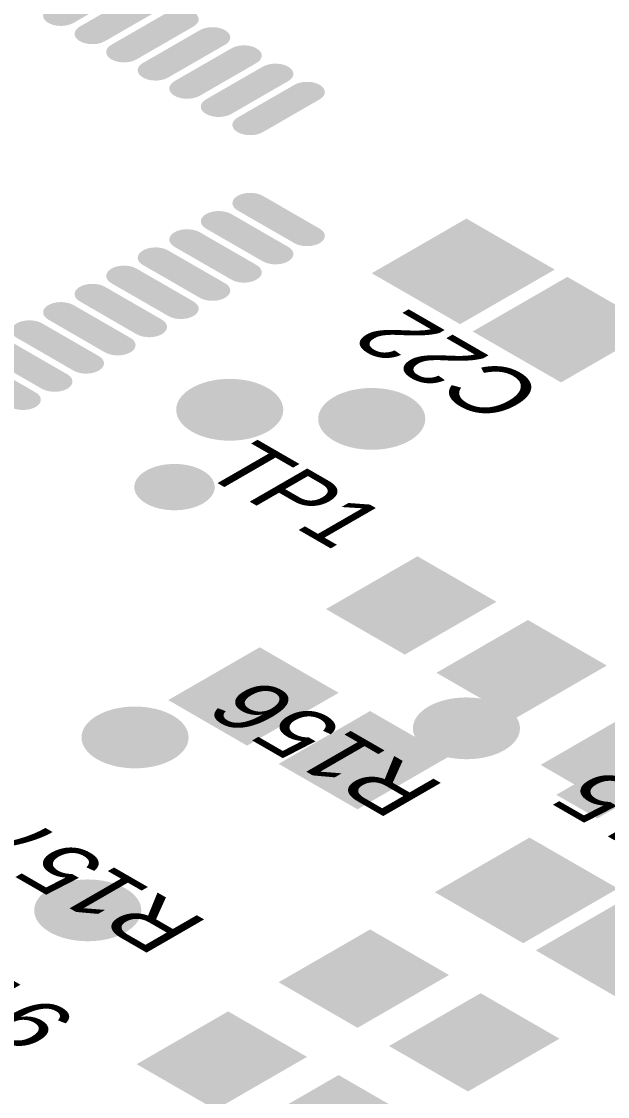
# Model space of a CAD drawing. Header units: millimetres. Extents: x -6 to 177, y -65 to 42.
# Drawn here: x 47.52 to 54.08, y -26.89 to -14.83 of the extents above; entities that cross this region are included whole.
import ezdxf

# ---------------------------------------------------------------- set-up
doc = ezdxf.new("R2010")
doc.units = ezdxf.units.MM
for name, color, linetype, true_color in [('Bottom Layer- Bottom', 7, 'Continuous', 0xffffff), ('Bottom Solder- Bot Mask', 7, 'Continuous', 0xffffff), ('Mechanical 13', 7, 'Continuous', 0xffffff), ('Top Layer- Top', 7, 'Continuous', 0xffffff), ('Top Overlay- Top Silk', 7, 'Continuous', 0xffffff), ('Top Paste- Top Paste', 7, 'Continuous', 0xffffff), ('Top Solder- Top Mask', 7, 'Continuous', 0xffffff), ('Via Holes', 7, 'Continuous', 0xffffff)]:
    doc.layers.add(name, color=color, linetype=linetype, true_color=true_color)
doc.styles.add('Arial', font='')
doc.styles.get('Arial').set_extended_font_data('Arial')

# ---------------------------------------------------------------- blocks, each defined once
blk = doc.blocks.new('CAP_0805_2012_151')
at = {"layer": 'Top Layer- Top', "linetype": 'Continuous', "lineweight": 18}
for points in [[(54.129, -24.556), (53.139, -25.128), (52.22, -24.597), (53.21, -24.025)], [(55.26, -25.209), (54.27, -25.781), (53.351, -25.25), (54.341, -24.679)]]:
    blk.add_hatch(color=7, dxfattribs=at).paths.add_polyline_path(points, flags=0)
at = {"layer": 'Top Paste- Top Paste', "linetype": 'Continuous', "lineweight": 18}
for points in [[(54.129, -24.556), (53.139, -25.128), (52.22, -24.597), (53.21, -24.025)], [(55.26, -25.209), (54.27, -25.781), (53.351, -25.25), (54.341, -24.679)]]:
    blk.add_hatch(color=7, dxfattribs=at).paths.add_polyline_path(points, flags=0)
at = {"layer": 'Top Solder- Top Mask', "linetype": 'Continuous', "lineweight": 18}
for points in [[(54.2, -24.556), (53.139, -25.169), (52.149, -24.597), (53.21, -23.985)], [(55.331, -25.209), (54.27, -25.822), (53.28, -25.25), (54.341, -24.638)]]:
    blk.add_hatch(color=7, dxfattribs=at).paths.add_polyline_path(points, flags=0)
blk = doc.blocks.new('CAP_POL_1411_3528_148')
at = {"layer": 'Mechanical 13', "linetype": 'Continuous', "lineweight": 18}
blk.add_hatch(color=56, dxfattribs=at).paths.add_polyline_path([(53.51, -23.505), (53.97, -23.77), (56.021, -22.586), (55.561, -22.321)], flags=0)
at = {"layer": 'Top Layer- Top', "linetype": 'Continuous', "lineweight": 18}
for points in [[(53.404, -23.17), (54.981, -22.26), (56.254, -22.995), (54.677, -23.905)], [(55.469, -24.362), (57.046, -23.452), (58.319, -24.187), (56.742, -25.097)]]:
    blk.add_hatch(color=7, dxfattribs=at).paths.add_polyline_path(points, flags=0)
at = {"layer": 'Top Paste- Top Paste', "linetype": 'Continuous', "lineweight": 18}
for points in [[(53.404, -23.17), (54.981, -22.26), (56.254, -22.995), (54.677, -23.905)], [(55.469, -24.362), (57.046, -23.452), (58.319, -24.187), (56.742, -25.097)]]:
    blk.add_hatch(color=7, dxfattribs=at).paths.add_polyline_path(points, flags=0)
at = {"layer": 'Top Solder- Top Mask', "linetype": 'Continuous', "lineweight": 18}
for points in [[(53.334, -23.17), (54.981, -22.219), (56.325, -22.995), (54.677, -23.946)], [(55.398, -24.362), (57.046, -23.411), (58.389, -24.187), (56.742, -25.138)]]:
    blk.add_hatch(color=7, dxfattribs=at).paths.add_polyline_path(points, flags=0)
blk = doc.blocks.new('RES_0805_2012_290')
at = {"layer": 'Top Layer- Top', "linetype": 'Continuous', "lineweight": 18}
for points in [[(49.232, -22.443), (50.187, -21.892), (51, -22.362), (50.045, -22.913)], [(50.47, -23.158), (51.424, -22.607), (52.238, -23.076), (51.283, -23.627)]]:
    blk.add_hatch(color=7, dxfattribs=at).paths.add_polyline_path(points, flags=0)
at = {"layer": 'Top Paste- Top Paste', "linetype": 'Continuous', "lineweight": 18}
for points in [[(49.232, -22.443), (50.187, -21.892), (51, -22.362), (50.045, -22.913)], [(50.47, -23.158), (51.424, -22.607), (52.238, -23.076), (51.283, -23.627)]]:
    blk.add_hatch(color=7, dxfattribs=at).paths.add_polyline_path(points, flags=0)
at = {"layer": 'Top Solder- Top Mask', "linetype": 'Continuous', "lineweight": 18}
for points in [[(49.162, -22.443), (50.187, -21.851), (51.071, -22.362), (50.045, -22.954)], [(50.399, -23.158), (51.424, -22.566), (52.308, -23.076), (51.283, -23.668)]]:
    blk.add_hatch(color=7, dxfattribs=at).paths.add_polyline_path(points, flags=0)
blk = doc.blocks.new('RES_0805_2012_331')
at = {"layer": 'Top Layer- Top', "linetype": 'Continuous', "lineweight": 18}
for points in [[(52.768, -21.341), (51.813, -21.892), (51, -21.423), (51.955, -20.872)], [(54.005, -22.056), (53.051, -22.607), (52.238, -22.137), (53.192, -21.586)]]:
    blk.add_hatch(color=7, dxfattribs=at).paths.add_polyline_path(points, flags=0)
at = {"layer": 'Top Paste- Top Paste', "linetype": 'Continuous', "lineweight": 18}
for points in [[(52.768, -21.341), (51.813, -21.892), (51, -21.423), (51.955, -20.872)], [(54.005, -22.056), (53.051, -22.607), (52.238, -22.137), (53.192, -21.586)]]:
    blk.add_hatch(color=7, dxfattribs=at).paths.add_polyline_path(points, flags=0)
at = {"layer": 'Top Solder- Top Mask', "linetype": 'Continuous', "lineweight": 18}
for points in [[(52.839, -21.341), (51.813, -21.933), (50.929, -21.423), (51.955, -20.831)], [(54.076, -22.056), (53.051, -22.648), (52.167, -22.137), (53.192, -21.545)]]:
    blk.add_hatch(color=7, dxfattribs=at).paths.add_polyline_path(points, flags=0)
blk = doc.blocks.new('TP08_P_______215')
at = {"layer": 'Top Layer- Top', "linetype": 'Continuous', "lineweight": 18}
h = blk.add_hatch(color=7, dxfattribs=at)
edge = h.paths.add_edge_path(flags=0)
edge.add_ellipse((49.232, -20.055), major_axis=(-0.4, 0), ratio=0.57735, start_angle=0, end_angle=360)
at = {"layer": 'Top Paste- Top Paste', "linetype": 'Continuous', "lineweight": 18}
h = blk.add_hatch(color=7, dxfattribs=at)
edge = h.paths.add_edge_path(flags=0)
edge.add_ellipse((49.232, -20.055), major_axis=(-0.4, 0), ratio=0.57735, start_angle=0, end_angle=360)
at = {"layer": 'Top Solder- Top Mask', "linetype": 'Continuous', "lineweight": 18}
h = blk.add_hatch(color=7, dxfattribs=at)
edge = h.paths.add_edge_path(flags=0)
edge.add_ellipse((49.232, -20.055), major_axis=(-0.45, 0), ratio=0.57735, start_angle=0, end_angle=360)
blk = doc.blocks.new('CAP_0805_2012_179')
at = {"layer": 'Top Layer- Top', "linetype": 'Continuous', "lineweight": 18}
for points in [[(53.422, -17.616), (52.432, -18.187), (51.513, -17.657), (52.503, -17.085)], [(54.553, -18.269), (53.563, -18.841), (52.644, -18.31), (53.634, -17.738)]]:
    blk.add_hatch(color=7, dxfattribs=at).paths.add_polyline_path(points, flags=0)
at = {"layer": 'Top Paste- Top Paste', "linetype": 'Continuous', "lineweight": 18}
for points in [[(53.422, -17.616), (52.432, -18.187), (51.513, -17.657), (52.503, -17.085)], [(54.553, -18.269), (53.563, -18.841), (52.644, -18.31), (53.634, -17.738)]]:
    blk.add_hatch(color=7, dxfattribs=at).paths.add_polyline_path(points, flags=0)
at = {"layer": 'Top Solder- Top Mask', "linetype": 'Continuous', "lineweight": 18}
for points in [[(53.493, -17.616), (52.432, -18.228), (51.442, -17.657), (52.503, -17.044)], [(54.624, -18.269), (53.563, -18.881), (52.573, -18.31), (53.634, -17.698)]]:
    blk.add_hatch(color=7, dxfattribs=at).paths.add_polyline_path(points, flags=0)
blk = doc.blocks.new('LQFP_48_174')
at = {"layer": 'Top Layer- Top', "linetype": 'Continuous', "lineweight": 18}
h = blk.add_hatch(color=7, dxfattribs=at)
edge = h.paths.add_edge_path(flags=0)
edge.add_ellipse((48.596, -14.401), major_axis=(-0.15, 0), ratio=0.57735, start_angle=135, end_angle=315)
edge.add_line((48.49, -14.34), (47.853, -14.707))
edge.add_ellipse((47.96, -14.768), major_axis=(-0.15, 0), ratio=0.57735, start_angle=315, end_angle=495)
edge.add_line((48.066, -14.83), (48.702, -14.462))
h = blk.add_hatch(color=7, dxfattribs=at)
edge = h.paths.add_edge_path(flags=0)
edge.add_ellipse((48.949, -14.605), major_axis=(-0.15, 0), ratio=0.57735, start_angle=135, end_angle=315)
edge.add_line((48.843, -14.544), (48.207, -14.911))
edge.add_ellipse((48.313, -14.973), major_axis=(-0.15, 0), ratio=0.57735, start_angle=315, end_angle=495)
edge.add_line((48.419, -15.034), (49.056, -14.666))
h = blk.add_hatch(color=7, dxfattribs=at)
edge = h.paths.add_edge_path(flags=0)
edge.add_ellipse((49.303, -14.809), major_axis=(-0.15, 0), ratio=0.57735, start_angle=135, end_angle=315)
edge.add_line((49.197, -14.748), (48.561, -15.115))
edge.add_ellipse((48.667, -15.177), major_axis=(-0.15, 0), ratio=0.57735, start_angle=315, end_angle=495)
edge.add_line((48.773, -15.238), (49.409, -14.87))
h = blk.add_hatch(color=7, dxfattribs=at)
edge = h.paths.add_edge_path(flags=0)
edge.add_ellipse((49.657, -15.013), major_axis=(-0.15, 0), ratio=0.57735, start_angle=135, end_angle=315)
edge.add_line((49.551, -14.952), (48.914, -15.32))
edge.add_ellipse((49.02, -15.381), major_axis=(-0.15, 0), ratio=0.57735, start_angle=315, end_angle=495)
edge.add_line((49.126, -15.442), (49.763, -15.075))
h = blk.add_hatch(color=7, dxfattribs=at)
edge = h.paths.add_edge_path(flags=0)
edge.add_ellipse((50.01, -15.217), major_axis=(-0.15, 0), ratio=0.57735, start_angle=135, end_angle=315)
edge.add_line((49.904, -15.156), (49.268, -15.524))
edge.add_ellipse((49.374, -15.585), major_axis=(-0.15, 0), ratio=0.57735, start_angle=315, end_angle=495)
edge.add_line((49.48, -15.646), (50.116, -15.279))
h = blk.add_hatch(color=7, dxfattribs=at)
edge = h.paths.add_edge_path(flags=0)
edge.add_ellipse((50.364, -15.422), major_axis=(-0.15, 0), ratio=0.57735, start_angle=135, end_angle=315)
edge.add_line((50.258, -15.36), (49.621, -15.728))
edge.add_ellipse((49.727, -15.789), major_axis=(-0.15, 0), ratio=0.57735, start_angle=315, end_angle=495)
edge.add_line((49.833, -15.85), (50.47, -15.483))
h = blk.add_hatch(color=7, dxfattribs=at)
edge = h.paths.add_edge_path(flags=0)
edge.add_ellipse((50.717, -15.626), major_axis=(-0.15, 0), ratio=0.57735, start_angle=135, end_angle=315)
edge.add_line((50.611, -15.564), (49.975, -15.932))
edge.add_ellipse((50.081, -15.993), major_axis=(-0.15, 0), ratio=0.57735, start_angle=315, end_angle=495)
edge.add_line((50.187, -16.054), (50.823, -15.687))
h = blk.add_hatch(color=7, dxfattribs=at)
edge = h.paths.add_edge_path(flags=0)
edge.add_ellipse((50.717, -17.238), major_axis=(-0.15, 0), ratio=0.57735, start_angle=45, end_angle=225)
edge.add_line((50.823, -17.177), (50.187, -16.81))
edge.add_ellipse((50.081, -16.871), major_axis=(-0.15, 0), ratio=0.57735, start_angle=225, end_angle=405)
edge.add_line((49.975, -16.932), (50.611, -17.3))
h = blk.add_hatch(color=7, dxfattribs=at)
edge = h.paths.add_edge_path(flags=0)
edge.add_ellipse((50.364, -17.442), major_axis=(-0.15, 0), ratio=0.57735, start_angle=45, end_angle=225)
edge.add_line((50.47, -17.381), (49.833, -17.014))
edge.add_ellipse((49.727, -17.075), major_axis=(-0.15, 0), ratio=0.57735, start_angle=225, end_angle=405)
edge.add_line((49.621, -17.136), (50.258, -17.504))
h = blk.add_hatch(color=7, dxfattribs=at)
edge = h.paths.add_edge_path(flags=0)
edge.add_ellipse((50.01, -17.647), major_axis=(-0.15, 0), ratio=0.57735, start_angle=45, end_angle=225)
edge.add_line((50.116, -17.585), (49.48, -17.218))
edge.add_ellipse((49.374, -17.279), major_axis=(-0.15, 0), ratio=0.57735, start_angle=225, end_angle=405)
edge.add_line((49.268, -17.34), (49.904, -17.708))
h = blk.add_hatch(color=7, dxfattribs=at)
edge = h.paths.add_edge_path(flags=0)
edge.add_ellipse((49.657, -17.851), major_axis=(-0.15, 0), ratio=0.57735, start_angle=45, end_angle=225)
edge.add_line((49.763, -17.789), (49.126, -17.422))
edge.add_ellipse((49.02, -17.483), major_axis=(-0.15, 0), ratio=0.57735, start_angle=225, end_angle=405)
edge.add_line((48.914, -17.544), (49.551, -17.912))
h = blk.add_hatch(color=7, dxfattribs=at)
edge = h.paths.add_edge_path(flags=0)
edge.add_ellipse((49.303, -18.055), major_axis=(-0.15, 0), ratio=0.57735, start_angle=45, end_angle=225)
edge.add_line((49.409, -17.994), (48.773, -17.626))
edge.add_ellipse((48.667, -17.687), major_axis=(-0.15, 0), ratio=0.57735, start_angle=225, end_angle=405)
edge.add_line((48.561, -17.749), (49.197, -18.116))
h = blk.add_hatch(color=7, dxfattribs=at)
edge = h.paths.add_edge_path(flags=0)
edge.add_ellipse((48.949, -18.259), major_axis=(-0.15, 0), ratio=0.57735, start_angle=45, end_angle=225)
edge.add_line((49.056, -18.198), (48.419, -17.83))
edge.add_ellipse((48.313, -17.891), major_axis=(-0.15, 0), ratio=0.57735, start_angle=225, end_angle=405)
edge.add_line((48.207, -17.953), (48.843, -18.32))
h = blk.add_hatch(color=7, dxfattribs=at)
edge = h.paths.add_edge_path(flags=0)
edge.add_ellipse((48.596, -18.463), major_axis=(-0.15, 0), ratio=0.57735, start_angle=45, end_angle=225)
edge.add_line((48.702, -18.402), (48.066, -18.034))
edge.add_ellipse((47.96, -18.096), major_axis=(-0.15, 0), ratio=0.57735, start_angle=225, end_angle=405)
edge.add_line((47.853, -18.157), (48.49, -18.524))
h = blk.add_hatch(color=7, dxfattribs=at)
edge = h.paths.add_edge_path(flags=0)
edge.add_ellipse((48.242, -18.667), major_axis=(-0.15, 0), ratio=0.57735, start_angle=45, end_angle=225)
edge.add_line((48.348, -18.606), (47.712, -18.238))
edge.add_ellipse((47.606, -18.3), major_axis=(-0.15, 0), ratio=0.57735, start_angle=225, end_angle=405)
edge.add_line((47.5, -18.361), (48.136, -18.728))
h = blk.add_hatch(color=7, dxfattribs=at)
edge = h.paths.add_edge_path(flags=0)
edge.add_ellipse((47.889, -18.871), major_axis=(-0.15, 0), ratio=0.57735, start_angle=45, end_angle=225)
edge.add_line((47.995, -18.81), (47.358, -18.443))
edge.add_ellipse((47.252, -18.504), major_axis=(-0.15, 0), ratio=0.57735, start_angle=225, end_angle=405)
edge.add_line((47.146, -18.565), (47.783, -18.933))
h = blk.add_hatch(color=7, dxfattribs=at)
edge = h.paths.add_edge_path(flags=0)
edge.add_ellipse((47.535, -19.075), major_axis=(-0.15, 0), ratio=0.57735, start_angle=45, end_angle=225)
edge.add_line((47.641, -19.014), (47.005, -18.647))
edge.add_ellipse((46.899, -18.708), major_axis=(-0.15, 0), ratio=0.57735, start_angle=225, end_angle=405)
edge.add_line((46.793, -18.769), (47.429, -19.137))
at = {"layer": 'Top Paste- Top Paste', "linetype": 'Continuous', "lineweight": 18}
h = blk.add_hatch(color=7, dxfattribs=at)
edge = h.paths.add_edge_path(flags=0)
edge.add_ellipse((48.596, -14.401), major_axis=(-0.15, 0), ratio=0.57735, start_angle=135, end_angle=315)
edge.add_line((48.49, -14.34), (47.853, -14.707))
edge.add_ellipse((47.96, -14.768), major_axis=(-0.15, 0), ratio=0.57735, start_angle=315, end_angle=495)
edge.add_line((48.066, -14.83), (48.702, -14.462))
h = blk.add_hatch(color=7, dxfattribs=at)
edge = h.paths.add_edge_path(flags=0)
edge.add_ellipse((48.949, -14.605), major_axis=(-0.15, 0), ratio=0.57735, start_angle=135, end_angle=315)
edge.add_line((48.843, -14.544), (48.207, -14.911))
edge.add_ellipse((48.313, -14.973), major_axis=(-0.15, 0), ratio=0.57735, start_angle=315, end_angle=495)
edge.add_line((48.419, -15.034), (49.056, -14.666))
h = blk.add_hatch(color=7, dxfattribs=at)
edge = h.paths.add_edge_path(flags=0)
edge.add_ellipse((49.303, -14.809), major_axis=(-0.15, 0), ratio=0.57735, start_angle=135, end_angle=315)
edge.add_line((49.197, -14.748), (48.561, -15.115))
edge.add_ellipse((48.667, -15.177), major_axis=(-0.15, 0), ratio=0.57735, start_angle=315, end_angle=495)
edge.add_line((48.773, -15.238), (49.409, -14.87))
h = blk.add_hatch(color=7, dxfattribs=at)
edge = h.paths.add_edge_path(flags=0)
edge.add_ellipse((49.657, -15.013), major_axis=(-0.15, 0), ratio=0.57735, start_angle=135, end_angle=315)
edge.add_line((49.551, -14.952), (48.914, -15.32))
edge.add_ellipse((49.02, -15.381), major_axis=(-0.15, 0), ratio=0.57735, start_angle=315, end_angle=495)
edge.add_line((49.126, -15.442), (49.763, -15.075))
h = blk.add_hatch(color=7, dxfattribs=at)
edge = h.paths.add_edge_path(flags=0)
edge.add_ellipse((50.01, -15.217), major_axis=(-0.15, 0), ratio=0.57735, start_angle=135, end_angle=315)
edge.add_line((49.904, -15.156), (49.268, -15.524))
edge.add_ellipse((49.374, -15.585), major_axis=(-0.15, 0), ratio=0.57735, start_angle=315, end_angle=495)
edge.add_line((49.48, -15.646), (50.116, -15.279))
h = blk.add_hatch(color=7, dxfattribs=at)
edge = h.paths.add_edge_path(flags=0)
edge.add_ellipse((50.364, -15.422), major_axis=(-0.15, 0), ratio=0.57735, start_angle=135, end_angle=315)
edge.add_line((50.258, -15.36), (49.621, -15.728))
edge.add_ellipse((49.727, -15.789), major_axis=(-0.15, 0), ratio=0.57735, start_angle=315, end_angle=495)
edge.add_line((49.833, -15.85), (50.47, -15.483))
h = blk.add_hatch(color=7, dxfattribs=at)
edge = h.paths.add_edge_path(flags=0)
edge.add_ellipse((50.717, -15.626), major_axis=(-0.15, 0), ratio=0.57735, start_angle=135, end_angle=315)
edge.add_line((50.611, -15.564), (49.975, -15.932))
edge.add_ellipse((50.081, -15.993), major_axis=(-0.15, 0), ratio=0.57735, start_angle=315, end_angle=495)
edge.add_line((50.187, -16.054), (50.823, -15.687))
h = blk.add_hatch(color=7, dxfattribs=at)
edge = h.paths.add_edge_path(flags=0)
edge.add_ellipse((50.717, -17.238), major_axis=(-0.15, 0), ratio=0.57735, start_angle=45, end_angle=225)
edge.add_line((50.823, -17.177), (50.187, -16.81))
edge.add_ellipse((50.081, -16.871), major_axis=(-0.15, 0), ratio=0.57735, start_angle=225, end_angle=405)
edge.add_line((49.975, -16.932), (50.611, -17.3))
h = blk.add_hatch(color=7, dxfattribs=at)
edge = h.paths.add_edge_path(flags=0)
edge.add_ellipse((50.364, -17.442), major_axis=(-0.15, 0), ratio=0.57735, start_angle=45, end_angle=225)
edge.add_line((50.47, -17.381), (49.833, -17.014))
edge.add_ellipse((49.727, -17.075), major_axis=(-0.15, 0), ratio=0.57735, start_angle=225, end_angle=405)
edge.add_line((49.621, -17.136), (50.258, -17.504))
h = blk.add_hatch(color=7, dxfattribs=at)
edge = h.paths.add_edge_path(flags=0)
edge.add_ellipse((50.01, -17.647), major_axis=(-0.15, 0), ratio=0.57735, start_angle=45, end_angle=225)
edge.add_line((50.116, -17.585), (49.48, -17.218))
edge.add_ellipse((49.374, -17.279), major_axis=(-0.15, 0), ratio=0.57735, start_angle=225, end_angle=405)
edge.add_line((49.268, -17.34), (49.904, -17.708))
h = blk.add_hatch(color=7, dxfattribs=at)
edge = h.paths.add_edge_path(flags=0)
edge.add_ellipse((49.657, -17.851), major_axis=(-0.15, 0), ratio=0.57735, start_angle=45, end_angle=225)
edge.add_line((49.763, -17.789), (49.126, -17.422))
edge.add_ellipse((49.02, -17.483), major_axis=(-0.15, 0), ratio=0.57735, start_angle=225, end_angle=405)
edge.add_line((48.914, -17.544), (49.551, -17.912))
h = blk.add_hatch(color=7, dxfattribs=at)
edge = h.paths.add_edge_path(flags=0)
edge.add_ellipse((49.303, -18.055), major_axis=(-0.15, 0), ratio=0.57735, start_angle=45, end_angle=225)
edge.add_line((49.409, -17.994), (48.773, -17.626))
edge.add_ellipse((48.667, -17.687), major_axis=(-0.15, 0), ratio=0.57735, start_angle=225, end_angle=405)
edge.add_line((48.561, -17.749), (49.197, -18.116))
h = blk.add_hatch(color=7, dxfattribs=at)
edge = h.paths.add_edge_path(flags=0)
edge.add_ellipse((48.949, -18.259), major_axis=(-0.15, 0), ratio=0.57735, start_angle=45, end_angle=225)
edge.add_line((49.056, -18.198), (48.419, -17.83))
edge.add_ellipse((48.313, -17.891), major_axis=(-0.15, 0), ratio=0.57735, start_angle=225, end_angle=405)
edge.add_line((48.207, -17.953), (48.843, -18.32))
h = blk.add_hatch(color=7, dxfattribs=at)
edge = h.paths.add_edge_path(flags=0)
edge.add_ellipse((48.596, -18.463), major_axis=(-0.15, 0), ratio=0.57735, start_angle=45, end_angle=225)
edge.add_line((48.702, -18.402), (48.066, -18.034))
edge.add_ellipse((47.96, -18.096), major_axis=(-0.15, 0), ratio=0.57735, start_angle=225, end_angle=405)
edge.add_line((47.853, -18.157), (48.49, -18.524))
h = blk.add_hatch(color=7, dxfattribs=at)
edge = h.paths.add_edge_path(flags=0)
edge.add_ellipse((48.242, -18.667), major_axis=(-0.15, 0), ratio=0.57735, start_angle=45, end_angle=225)
edge.add_line((48.348, -18.606), (47.712, -18.238))
edge.add_ellipse((47.606, -18.3), major_axis=(-0.15, 0), ratio=0.57735, start_angle=225, end_angle=405)
edge.add_line((47.5, -18.361), (48.136, -18.728))
h = blk.add_hatch(color=7, dxfattribs=at)
edge = h.paths.add_edge_path(flags=0)
edge.add_ellipse((47.889, -18.871), major_axis=(-0.15, 0), ratio=0.57735, start_angle=45, end_angle=225)
edge.add_line((47.995, -18.81), (47.358, -18.443))
edge.add_ellipse((47.252, -18.504), major_axis=(-0.15, 0), ratio=0.57735, start_angle=225, end_angle=405)
edge.add_line((47.146, -18.565), (47.783, -18.933))
h = blk.add_hatch(color=7, dxfattribs=at)
edge = h.paths.add_edge_path(flags=0)
edge.add_ellipse((47.535, -19.075), major_axis=(-0.15, 0), ratio=0.57735, start_angle=45, end_angle=225)
edge.add_line((47.641, -19.014), (47.005, -18.647))
edge.add_ellipse((46.899, -18.708), major_axis=(-0.15, 0), ratio=0.57735, start_angle=225, end_angle=405)
edge.add_line((46.793, -18.769), (47.429, -19.137))
at = {"layer": 'Top Solder- Top Mask', "linetype": 'Continuous', "lineweight": 18}
h = blk.add_hatch(color=7, dxfattribs=at)
edge = h.paths.add_edge_path(flags=0)
edge.add_ellipse((48.596, -14.401), major_axis=(-0.2, 0), ratio=0.57735, start_angle=135, end_angle=315)
edge.add_line((48.454, -14.319), (47.818, -14.687))
edge.add_ellipse((47.96, -14.768), major_axis=(-0.2, 0), ratio=0.57735, start_angle=315, end_angle=495)
edge.add_line((48.101, -14.85), (48.737, -14.483))
h = blk.add_hatch(color=7, dxfattribs=at)
edge = h.paths.add_edge_path(flags=0)
edge.add_ellipse((48.949, -14.605), major_axis=(-0.2, 0), ratio=0.57735, start_angle=135, end_angle=315)
edge.add_line((48.808, -14.523), (48.172, -14.891))
edge.add_ellipse((48.313, -14.973), major_axis=(-0.2, 0), ratio=0.57735, start_angle=315, end_angle=495)
edge.add_line((48.454, -15.054), (49.091, -14.687))
h = blk.add_hatch(color=7, dxfattribs=at)
edge = h.paths.add_edge_path(flags=0)
edge.add_ellipse((49.303, -14.809), major_axis=(-0.2, 0), ratio=0.57735, start_angle=135, end_angle=315)
edge.add_line((49.162, -14.728), (48.525, -15.095))
edge.add_ellipse((48.667, -15.177), major_axis=(-0.2, 0), ratio=0.57735, start_angle=315, end_angle=495)
edge.add_line((48.808, -15.258), (49.444, -14.891))
h = blk.add_hatch(color=7, dxfattribs=at)
edge = h.paths.add_edge_path(flags=0)
edge.add_ellipse((49.657, -15.013), major_axis=(-0.2, 0), ratio=0.57735, start_angle=135, end_angle=315)
edge.add_line((49.515, -14.932), (48.879, -15.299))
edge.add_ellipse((49.02, -15.381), major_axis=(-0.2, 0), ratio=0.57735, start_angle=315, end_angle=495)
edge.add_line((49.162, -15.462), (49.798, -15.095))
h = blk.add_hatch(color=7, dxfattribs=at)
edge = h.paths.add_edge_path(flags=0)
edge.add_ellipse((50.01, -15.217), major_axis=(-0.2, 0), ratio=0.57735, start_angle=135, end_angle=315)
edge.add_line((49.869, -15.136), (49.232, -15.503))
edge.add_ellipse((49.374, -15.585), major_axis=(-0.2, 0), ratio=0.57735, start_angle=315, end_angle=495)
edge.add_line((49.515, -15.667), (50.152, -15.299))
h = blk.add_hatch(color=7, dxfattribs=at)
edge = h.paths.add_edge_path(flags=0)
edge.add_ellipse((50.364, -15.422), major_axis=(-0.2, 0), ratio=0.57735, start_angle=135, end_angle=315)
edge.add_line((50.222, -15.34), (49.586, -15.707))
edge.add_ellipse((49.727, -15.789), major_axis=(-0.2, 0), ratio=0.57735, start_angle=315, end_angle=495)
edge.add_line((49.869, -15.871), (50.505, -15.503))
h = blk.add_hatch(color=7, dxfattribs=at)
edge = h.paths.add_edge_path(flags=0)
edge.add_ellipse((50.717, -15.626), major_axis=(-0.2, 0), ratio=0.57735, start_angle=135, end_angle=315)
edge.add_line((50.576, -15.544), (49.939, -15.911))
edge.add_ellipse((50.081, -15.993), major_axis=(-0.2, 0), ratio=0.57735, start_angle=315, end_angle=495)
edge.add_line((50.222, -16.075), (50.859, -15.707))
h = blk.add_hatch(color=7, dxfattribs=at)
edge = h.paths.add_edge_path(flags=0)
edge.add_ellipse((50.717, -17.238), major_axis=(-0.2, 0), ratio=0.57735, start_angle=45, end_angle=225)
edge.add_line((50.859, -17.157), (50.222, -16.789))
edge.add_ellipse((50.081, -16.871), major_axis=(-0.2, 0), ratio=0.57735, start_angle=225, end_angle=405)
edge.add_line((49.939, -16.953), (50.576, -17.32))
h = blk.add_hatch(color=7, dxfattribs=at)
edge = h.paths.add_edge_path(flags=0)
edge.add_ellipse((50.364, -17.442), major_axis=(-0.2, 0), ratio=0.57735, start_angle=45, end_angle=225)
edge.add_line((50.505, -17.361), (49.869, -16.993))
edge.add_ellipse((49.727, -17.075), major_axis=(-0.2, 0), ratio=0.57735, start_angle=225, end_angle=405)
edge.add_line((49.586, -17.157), (50.222, -17.524))
h = blk.add_hatch(color=7, dxfattribs=at)
edge = h.paths.add_edge_path(flags=0)
edge.add_ellipse((50.01, -17.647), major_axis=(-0.2, 0), ratio=0.57735, start_angle=45, end_angle=225)
edge.add_line((50.152, -17.565), (49.515, -17.197))
edge.add_ellipse((49.374, -17.279), major_axis=(-0.2, 0), ratio=0.57735, start_angle=225, end_angle=405)
edge.add_line((49.232, -17.361), (49.869, -17.728))
h = blk.add_hatch(color=7, dxfattribs=at)
edge = h.paths.add_edge_path(flags=0)
edge.add_ellipse((49.657, -17.851), major_axis=(-0.2, 0), ratio=0.57735, start_angle=45, end_angle=225)
edge.add_line((49.798, -17.769), (49.162, -17.402))
edge.add_ellipse((49.02, -17.483), major_axis=(-0.2, 0), ratio=0.57735, start_angle=225, end_angle=405)
edge.add_line((48.879, -17.565), (49.515, -17.932))
h = blk.add_hatch(color=7, dxfattribs=at)
edge = h.paths.add_edge_path(flags=0)
edge.add_ellipse((49.303, -18.055), major_axis=(-0.2, 0), ratio=0.57735, start_angle=45, end_angle=225)
edge.add_line((49.444, -17.973), (48.808, -17.606))
edge.add_ellipse((48.667, -17.687), major_axis=(-0.2, 0), ratio=0.57735, start_angle=225, end_angle=405)
edge.add_line((48.525, -17.769), (49.162, -18.136))
h = blk.add_hatch(color=7, dxfattribs=at)
edge = h.paths.add_edge_path(flags=0)
edge.add_ellipse((48.949, -18.259), major_axis=(-0.2, 0), ratio=0.57735, start_angle=45, end_angle=225)
edge.add_line((49.091, -18.177), (48.454, -17.81))
edge.add_ellipse((48.313, -17.891), major_axis=(-0.2, 0), ratio=0.57735, start_angle=225, end_angle=405)
edge.add_line((48.172, -17.973), (48.808, -18.341))
h = blk.add_hatch(color=7, dxfattribs=at)
edge = h.paths.add_edge_path(flags=0)
edge.add_ellipse((48.596, -18.463), major_axis=(-0.2, 0), ratio=0.57735, start_angle=45, end_angle=225)
edge.add_line((48.737, -18.381), (48.101, -18.014))
edge.add_ellipse((47.96, -18.096), major_axis=(-0.2, 0), ratio=0.57735, start_angle=225, end_angle=405)
edge.add_line((47.818, -18.177), (48.454, -18.545))
h = blk.add_hatch(color=7, dxfattribs=at)
edge = h.paths.add_edge_path(flags=0)
edge.add_ellipse((48.242, -18.667), major_axis=(-0.2, 0), ratio=0.57735, start_angle=45, end_angle=225)
edge.add_line((48.384, -18.586), (47.747, -18.218))
edge.add_ellipse((47.606, -18.3), major_axis=(-0.2, 0), ratio=0.57735, start_angle=225, end_angle=405)
edge.add_line((47.465, -18.381), (48.101, -18.749))
h = blk.add_hatch(color=7, dxfattribs=at)
edge = h.paths.add_edge_path(flags=0)
edge.add_ellipse((47.889, -18.871), major_axis=(-0.2, 0), ratio=0.57735, start_angle=45, end_angle=225)
edge.add_line((48.03, -18.79), (47.394, -18.422))
edge.add_ellipse((47.252, -18.504), major_axis=(-0.2, 0), ratio=0.57735, start_angle=225, end_angle=405)
edge.add_line((47.111, -18.586), (47.747, -18.953))
h = blk.add_hatch(color=7, dxfattribs=at)
edge = h.paths.add_edge_path(flags=0)
edge.add_ellipse((47.535, -19.075), major_axis=(-0.2, 0), ratio=0.57735, start_angle=45, end_angle=225)
edge.add_line((47.677, -18.994), (47.04, -18.626))
edge.add_ellipse((46.899, -18.708), major_axis=(-0.2, 0), ratio=0.57735, start_angle=225, end_angle=405)
edge.add_line((46.757, -18.79), (47.394, -19.157))
blk = doc.blocks.new('RES_0805_2012_43')
at = {"layer": 'Top Layer- Top', "linetype": 'Continuous', "lineweight": 18}
for points in [[(50.47, -25.607), (51.424, -25.056), (52.238, -25.526), (51.283, -26.077)], [(51.707, -26.322), (52.662, -25.771), (53.475, -26.24), (52.52, -26.791)]]:
    blk.add_hatch(color=7, dxfattribs=at).paths.add_polyline_path(points, flags=0)
at = {"layer": 'Top Paste- Top Paste', "linetype": 'Continuous', "lineweight": 18}
for points in [[(50.47, -25.607), (51.424, -25.056), (52.238, -25.526), (51.283, -26.077)], [(51.707, -26.322), (52.662, -25.771), (53.475, -26.24), (52.52, -26.791)]]:
    blk.add_hatch(color=7, dxfattribs=at).paths.add_polyline_path(points, flags=0)
at = {"layer": 'Top Solder- Top Mask', "linetype": 'Continuous', "lineweight": 18}
for points in [[(50.399, -25.607), (51.424, -25.015), (52.308, -25.526), (51.283, -26.118)], [(51.636, -26.322), (52.662, -25.73), (53.546, -26.24), (52.52, -26.832)]]:
    blk.add_hatch(color=7, dxfattribs=at).paths.add_polyline_path(points, flags=0)
blk = doc.blocks.new('RES_0805_2012_42')
at = {"layer": 'Top Layer- Top', "linetype": 'Continuous', "lineweight": 18}
for points in [[(48.879, -26.526), (49.833, -25.975), (50.647, -26.444), (49.692, -26.995)], [(50.116, -27.24), (51.071, -26.689), (51.884, -27.159), (50.929, -27.71)]]:
    blk.add_hatch(color=7, dxfattribs=at).paths.add_polyline_path(points, flags=0)
at = {"layer": 'Top Paste- Top Paste', "linetype": 'Continuous', "lineweight": 18}
for points in [[(48.879, -26.526), (49.833, -25.975), (50.647, -26.444), (49.692, -26.995)], [(50.116, -27.24), (51.071, -26.689), (51.884, -27.159), (50.929, -27.71)]]:
    blk.add_hatch(color=7, dxfattribs=at).paths.add_polyline_path(points, flags=0)
at = {"layer": 'Top Solder- Top Mask', "linetype": 'Continuous', "lineweight": 18}
for points in [[(48.808, -26.526), (49.833, -25.934), (50.717, -26.444), (49.692, -27.036)], [(50.045, -27.24), (51.071, -26.648), (51.955, -27.159), (50.929, -27.751)]]:
    blk.add_hatch(color=7, dxfattribs=at).paths.add_polyline_path(points, flags=0)

msp = doc.modelspace()

# ---------------------------------------------------------------- hatches: boundary and pattern name
at = {"layer": 'Bottom Layer- Bottom', "linetype": 'Continuous', "lineweight": 18}
h = msp.add_hatch(color=7, dxfattribs=at)
edge = h.paths.add_edge_path(flags=0)
edge.add_ellipse((49.851, -19.188), major_axis=(-0.55, 0), ratio=0.57735, start_angle=0, end_angle=360)
h = msp.add_hatch(color=7, dxfattribs=at)
edge = h.paths.add_edge_path(flags=0)
edge.add_ellipse((51.442, -19.29), major_axis=(-0.55, 0), ratio=0.57735, start_angle=0, end_angle=360)
h = msp.add_hatch(color=7, dxfattribs=at)
edge = h.paths.add_edge_path(flags=0)
edge.add_ellipse((52.503, -22.76), major_axis=(-0.55, 0), ratio=0.57735, start_angle=0, end_angle=360)
h = msp.add_hatch(color=7, dxfattribs=at)
edge = h.paths.add_edge_path(flags=0)
edge.add_ellipse((48.79, -22.862), major_axis=(-0.55, 0), ratio=0.57735, start_angle=0, end_angle=360)
h = msp.add_hatch(color=7, dxfattribs=at)
edge = h.paths.add_edge_path(flags=0)
edge.add_ellipse((48.26, -24.801), major_axis=(-0.55, 0), ratio=0.57735, start_angle=0, end_angle=360)
at = {"layer": 'Bottom Solder- Bot Mask', "linetype": 'Continuous', "lineweight": 18}
h = msp.add_hatch(color=7, dxfattribs=at)
edge = h.paths.add_edge_path(flags=0)
edge.add_ellipse((49.851, -19.188), major_axis=(-0.6, 0), ratio=0.57735, start_angle=0, end_angle=360)
h = msp.add_hatch(color=7, dxfattribs=at)
edge = h.paths.add_edge_path(flags=0)
edge.add_ellipse((51.442, -19.29), major_axis=(-0.6, 0), ratio=0.57735, start_angle=0, end_angle=360)
h = msp.add_hatch(color=7, dxfattribs=at)
edge = h.paths.add_edge_path(flags=0)
edge.add_ellipse((52.503, -22.76), major_axis=(-0.6, 0), ratio=0.57735, start_angle=0, end_angle=360)
h = msp.add_hatch(color=7, dxfattribs=at)
edge = h.paths.add_edge_path(flags=0)
edge.add_ellipse((48.79, -22.862), major_axis=(-0.6, 0), ratio=0.57735, start_angle=0, end_angle=360)
h = msp.add_hatch(color=7, dxfattribs=at)
edge = h.paths.add_edge_path(flags=0)
edge.add_ellipse((48.26, -24.801), major_axis=(-0.6, 0), ratio=0.57735, start_angle=0, end_angle=360)
at = {"layer": 'Top Layer- Top', "linetype": 'Continuous', "lineweight": 18}
h = msp.add_hatch(color=7, dxfattribs=at)
edge = h.paths.add_edge_path(flags=0)
edge.add_ellipse((49.851, -19.188), major_axis=(-0.55, 0), ratio=0.57735, start_angle=0, end_angle=360)
h = msp.add_hatch(color=7, dxfattribs=at)
edge = h.paths.add_edge_path(flags=0)
edge.add_ellipse((51.442, -19.29), major_axis=(-0.55, 0), ratio=0.57735, start_angle=0, end_angle=360)
h = msp.add_hatch(color=7, dxfattribs=at)
edge = h.paths.add_edge_path(flags=0)
edge.add_ellipse((52.503, -22.76), major_axis=(-0.55, 0), ratio=0.57735, start_angle=0, end_angle=360)
h = msp.add_hatch(color=7, dxfattribs=at)
edge = h.paths.add_edge_path(flags=0)
edge.add_ellipse((48.79, -22.862), major_axis=(-0.55, 0), ratio=0.57735, start_angle=0, end_angle=360)
h = msp.add_hatch(color=7, dxfattribs=at)
edge = h.paths.add_edge_path(flags=0)
edge.add_ellipse((48.26, -24.801), major_axis=(-0.55, 0), ratio=0.57735, start_angle=0, end_angle=360)
at = {"layer": 'Top Solder- Top Mask', "linetype": 'Continuous', "lineweight": 18}
h = msp.add_hatch(color=7, dxfattribs=at)
edge = h.paths.add_edge_path(flags=0)
edge.add_ellipse((49.851, -19.188), major_axis=(-0.6, 0), ratio=0.57735, start_angle=0, end_angle=360)
h = msp.add_hatch(color=7, dxfattribs=at)
edge = h.paths.add_edge_path(flags=0)
edge.add_ellipse((51.442, -19.29), major_axis=(-0.6, 0), ratio=0.57735, start_angle=0, end_angle=360)
h = msp.add_hatch(color=7, dxfattribs=at)
edge = h.paths.add_edge_path(flags=0)
edge.add_ellipse((52.503, -22.76), major_axis=(-0.6, 0), ratio=0.57735, start_angle=0, end_angle=360)
h = msp.add_hatch(color=7, dxfattribs=at)
edge = h.paths.add_edge_path(flags=0)
edge.add_ellipse((48.79, -22.862), major_axis=(-0.6, 0), ratio=0.57735, start_angle=0, end_angle=360)
h = msp.add_hatch(color=7, dxfattribs=at)
edge = h.paths.add_edge_path(flags=0)
edge.add_ellipse((48.26, -24.801), major_axis=(-0.6, 0), ratio=0.57735, start_angle=0, end_angle=360)
at = {"layer": 'Via Holes', "linetype": 'Continuous', "lineweight": 18}
h = msp.add_hatch(color=7, dxfattribs=at)
edge = h.paths.add_edge_path(flags=0)
edge.add_ellipse((49.851, -19.188), major_axis=(-0.3, 0), ratio=0.57735, start_angle=0, end_angle=360)
h = msp.add_hatch(color=7, dxfattribs=at)
edge = h.paths.add_edge_path(flags=0)
edge.add_ellipse((51.442, -19.29), major_axis=(-0.3, 0), ratio=0.57735, start_angle=0, end_angle=360)
h = msp.add_hatch(color=7, dxfattribs=at)
edge = h.paths.add_edge_path(flags=0)
edge.add_ellipse((52.503, -22.76), major_axis=(-0.3, 0), ratio=0.57735, start_angle=0, end_angle=360)
h = msp.add_hatch(color=7, dxfattribs=at)
edge = h.paths.add_edge_path(flags=0)
edge.add_ellipse((48.79, -22.862), major_axis=(-0.3, 0), ratio=0.57735, start_angle=0, end_angle=360)
h = msp.add_hatch(color=7, dxfattribs=at)
edge = h.paths.add_edge_path(flags=0)
edge.add_ellipse((48.26, -24.801), major_axis=(-0.3, 0), ratio=0.57735, start_angle=0, end_angle=360)

# ---------------------------------------------------------------- linework, layer by layer
at = {"color": 252, "linetype": 'Continuous', "lineweight": 13}
for points in [[(-6.364, 0.816), (2.946, -4.559), (21.567, -15.309), (49.497, -31.435), (77.428, -47.561), (96.049, -58.311), (105.359, -63.687)], [(-6.364, -0.408), (2.946, -5.784), (21.567, -16.534), (49.497, -32.66), (77.428, -48.786), (96.049, -59.536), (105.359, -64.911)]]:
    msp.add_open_spline(points, degree=3, dxfattribs=at)
at = {"color": 163, "linetype": 'Continuous', "lineweight": 18}
msp.add_open_spline([(-6.364, -0.408), (2.946, -5.784), (21.567, -16.534), (49.497, -32.66), (77.428, -48.786), (96.049, -59.536), (105.359, -64.911)], degree=3, dxfattribs=at)

# ---------------------------------------------------------------- block references
for name in ['LQFP_48_174', 'CAP_0805_2012_179', 'TP08_P_______215', 'RES_0805_2012_331', 'RES_0805_2012_290', 'CAP_POL_1411_3528_148', 'CAP_0805_2012_151', 'RES_0805_2012_43', 'RES_0805_2012_42']:
    msp.add_blockref(name, (0, 0), dxfattribs=at)

# ---------------------------------------------------------------- texts
at = {"layer": 'Top Overlay- Top Silk', "color": 2, "linetype": 'Continuous', "lineweight": 13, "extrusion": (0, 0.816497, 0.57735), "char_height": 0.912, "attachment_point": 7, "line_spacing_factor": 1.047437, "style": 'Arial'}
for s, insert, text_direction in [('\\fArial|b0|i0;\\W0.9810;C22', (53.442, -18.966, -0.152), (-0.707107, 0.408248, -0.57735)), ('\\fArial|b0|i0;\\W0.9224;TP1', (49.499, -19.886, 0.16), (0.707107, -0.408248, 0.57735)), ('\\fArial|b0|i0;\\W0.9763;R156', (52.297, -23.408, -0.152), (-0.707107, 0.408248, -0.57735)), ('\\fArial|b0|i0;\\W0.9883;C15', (55.687, -24.14, -0.152), (-0.707107, 0.408248, -0.57735)), ('\\fArial|b0|i0;\\W0.9760;R157', (49.645, -24.939, -0.152), (-0.707107, 0.408248, -0.57735)), ('\\fArial|b0|i0;\\W0.9855;C16', (45.909, -25.468, 0.16), (0.707107, -0.408248, 0.57735))]:
    msp.add_mtext(s, dxfattribs=dict(at, insert=insert, text_direction=text_direction))

doc.saveas('drawing.dxf')
